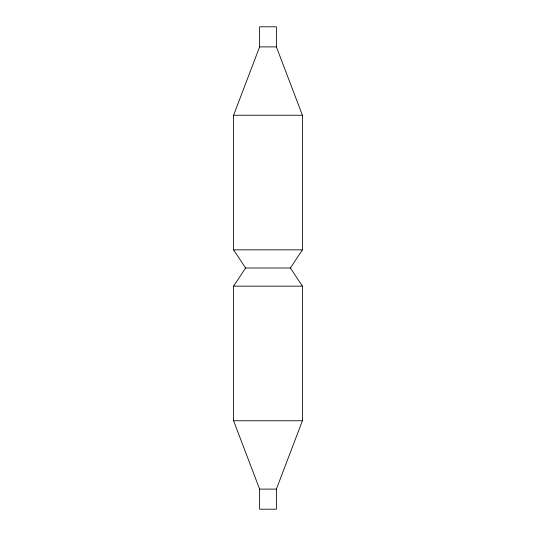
<?xml version="1.0" encoding="UTF-8"?>
<svg xmlns="http://www.w3.org/2000/svg" width="536" height="536" viewBox="0 0 536 536"><rect width="100%" height="100%" fill="white"/><g stroke="black" fill="none" stroke-linecap="round" stroke-linejoin="round"><path stroke-width="0.8" d="M245.595 268L233.582 249.843L233.582 115.24L259.612 46.9L259.612 26.8L276.388 26.8L276.388 46.9L302.418 115.24L302.418 249.843L290.405 268L245.595 268L233.582 286.157L233.582 420.76L259.612 489.1L259.612 509.2L276.388 509.2L276.388 489.1L302.418 420.76L302.418 286.157L290.405 268M259.612 46.9L276.388 46.9M233.582 115.24L302.418 115.24M233.582 249.843L302.418 249.843M233.582 286.157L302.418 286.157M233.582 420.76L302.418 420.76M259.612 489.1L276.388 489.1"/></g></svg>
